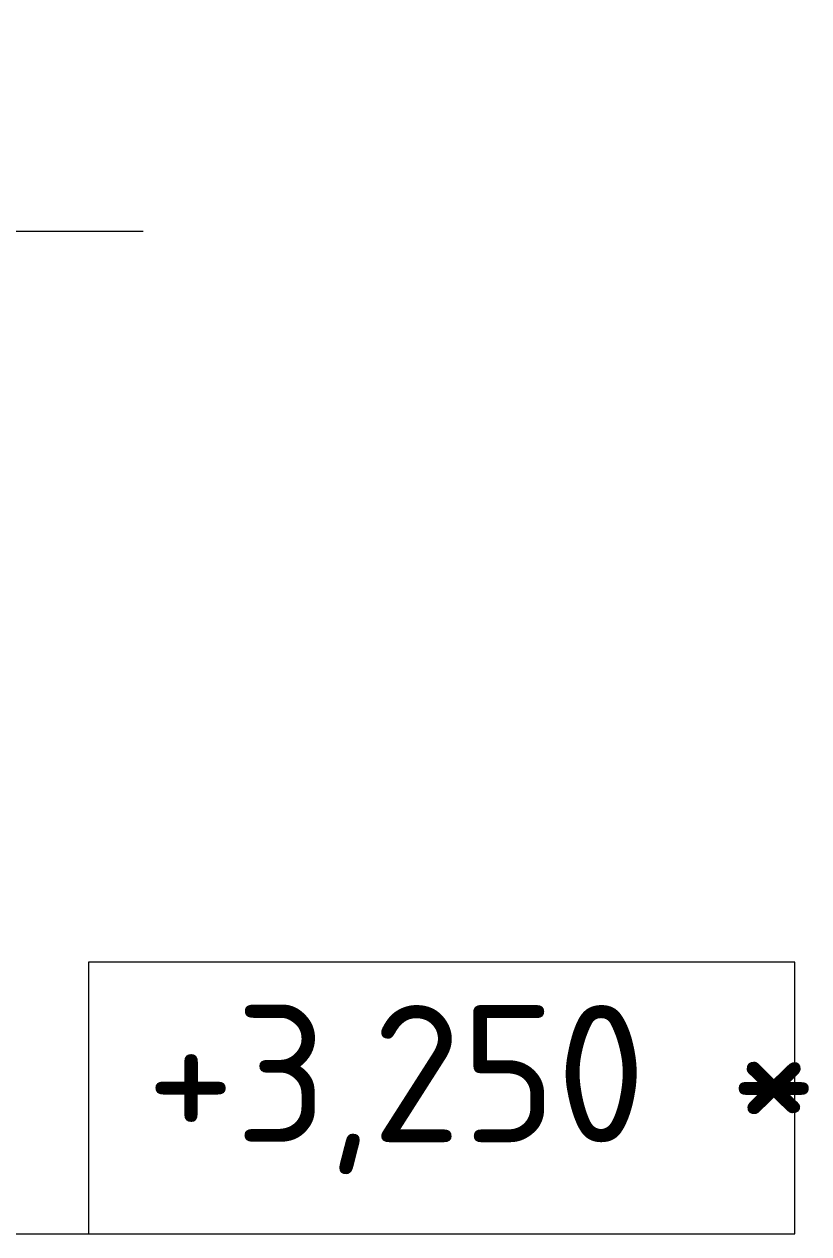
# Model space of a CAD drawing. Header units: millimetres. Extents: x -13069 to 207500, y -71366 to 56785.
# Drawn here: x 174763 to 176207, y 36678 to 38904 of the extents above; entities that cross this region are included whole.
import ezdxf

# ---------------------------------------------------------------- set-up
doc = ezdxf.new("R2010")
doc.units = ezdxf.units.MM
doc.layers.add('PDF _Подложка без мебели', color=7, linetype='Continuous')
doc.layers.add('PDF _Текст', color=7, linetype='Continuous')
doc.layers.add('PDF _Ригели', color=7, linetype='Continuous', true_color=0x959595)
doc.styles.add('PDF GOST Common', font='GOST_Common.ttf')

msp = doc.modelspace()

# ---------------------------------------------------------------- linework, layer by layer
at = {"layer": 'PDF _Подложка без мебели', "lineweight": 18}
msp.add_lwpolyline([(107330.522, 38523.342, -0.41418731), (106930.522, 38123.342, -0.41428041), (106530.522, 38523.342, -0.4142805), (106930.522, 38923.342, -0.41418741), (107330.522, 38523.342), (174981.919, 38523.342)], format="xyb", dxfattribs=at)
at = {"layer": 'PDF _Ригели', "color": 7, "lineweight": 18}
msp.add_lwpolyline([(108736.521, 38523.342), (174981.919, 38523.342)], dxfattribs=at)
at = {"layer": 'PDF _Ригели', "lineweight": 18}
msp.add_lwpolyline([(176181.224, 36677.542), (176181.224, 37177.542), (174881.224, 37177.542), (174881.224, 36677.542)], close=True, dxfattribs=at)
msp.add_lwpolyline([(173687.12, 36677.542), (174883.921, 36677.542), (175531.224, 36677.542)], dxfattribs=at)

# ---------------------------------------------------------------- texts
at = {"layer": 'PDF _Текст', "color": 252, "true_color": 0x959595, "insert": (174986.943, 36942.983), "char_height": 252.5097, "attachment_point": 4, "style": 'PDF GOST Common'}
msp.add_mtext('+3,250 *', dxfattribs=at)

doc.saveas('drawing.dxf')
